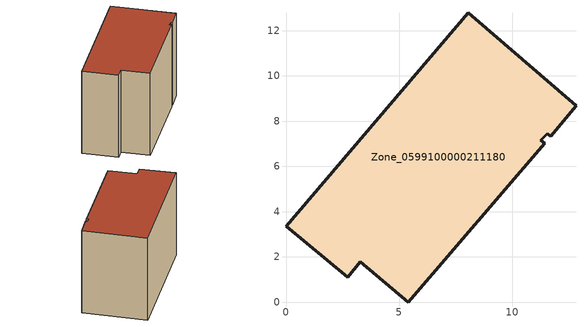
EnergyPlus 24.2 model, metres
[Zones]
Zone_0599100000211180
 floor ground (C_G): 11.7,7.34 11.55,7.44 11.25,7.15 11.43,7.02 5.41,0 3.28,1.78 2.72,1.1 0,3.36 8.06,12.79 12.82,8.69 z0
 wall outside (C_F): 8.06,12.79 0,3.36 2.72,1.1 3.28,1.78 5.41,0 11.43,7.02 11.25,7.15 11.55,7.44 11.7,7.34 12.82,8.69 8.06,12.79 z0:8.77
 roof outside (C_R): 11.55,7.44 11.7,7.34 12.82,8.69 8.06,12.79 0,3.36 2.72,1.1 3.28,1.78 5.41,0 11.43,7.02 11.25,7.15 z8.77
[BUILDING]
Pand.0599100000211180: North Axis=0; Terrain=City; Loads Convergence Tolerance Value=0.04; Temperature Convergence Tolerance Value=0.4; Solar Distribution=FullExterior; Maximum Number of Warmup Days=25; Minimum Number of Warmup Days=1
[Site:Location]
Rotterdam.The.Hague.AP_ZH_NLD Design_Conditions: Latitude=51.96; Longitude=4.45; Time Zone=1; Elevation=-4.5
[SITE:GROUNDTEMPERATURE:BUILDINGSURFACE]
18, 18, 18, 18, 18, 18, 18, 18, 18, 18, 18, 18
[MATERIAL] Thermal Absorptance=0.9; Solar Absorptance=0.7; Visible Absorptance=0.7
Name | Roughness | Thickness | Conductivity | Density | Specific Heat
G.TI.1946-1964 | MediumSmooth | 0.15 | 1 | 540 | 1210
F.TI.1946-1964 | Rough | 0.3 | 0.857143 | 1920 | 840
R.TI.1946-1964 | MediumRough | 0.2 | 0.277778 | 1500 | 1000
[CONSTRUCTION]
C_G: G.TI.1946-1964
C_F: F.TI.1946-1964
C_R: R.TI.1946-1964
[ZONE]
Zone_0599100000211180: Type=1; Multiplier=1; Ceiling Height=Autocalculate; Volume=Autocalculate; Floor Area=autocalculate; Part of Total Floor Area=Yes
[ZONEINFILTRATION:DESIGNFLOWRATE]
Infil_Zone_0599100000211180: Zone or ZoneList or Space or SpaceList=Zone_0599100000211180; Schedule=AlwaysOn; Design Flow Rate Calculation Method=Flow/Area; Flow Rate per Floor Area=0.003; Constant Term Coefficient=1; Temperature Term Coefficient=0; Velocity Term Coefficient=0; Velocity Squared Term Coefficient=0
[HVACTEMPLATE:ZONE:IDEALLOADSAIRSYSTEM]
Zone_0599100000211180: Maximum Heating Supply Air Temperature=50; Minimum Cooling Supply Air Temperature=13; Maximum Heating Supply Air Humidity Ratio=0.0156; Minimum Cooling Supply Air Humidity Ratio=0.0077; Heating Limit=NoLimit; Cooling Limit=NoLimit; Dehumidification Control Type=ConstantSensibleHeatRatio; Cooling Sensible Heat Ratio=0.7; Dehumidification Setpoint=60; Humidification Control Type=None; Humidification Setpoint=30; Outdoor Air Method=None; Outdoor Air Flow Rate per Person=0.00944; Outdoor Air Flow Rate per Zone Floor Area=0; Outdoor Air Flow Rate per Zone=0; Demand Controlled Ventilation Type=None; Outdoor Air Economizer Type=NoEconomizer; Heat Recovery Type=None; Sensible Heat Recovery Effectiveness=0.7; Latent Heat Recovery Effectiveness=0.65
[ZONECONTROL:THERMOSTAT]
ThermostatControl_Zone_0599100000211180: Zone or ZoneList=Zone_0599100000211180; Control Type Schedule=DualSetpointControlType; Control 1=Thermostat_Zone_0599100000211180; Temperature Difference Between Cutout And Setpoint=0
[THERMOSTATSETPOINT:DUALSETPOINT]
Thermostat_Zone_0599100000211180: Heating Setpoint Temperature Schedule=HeatingSetpoint_Zone_0599100000211180; Cooling Setpoint Temperature Schedule=CoolingSetpoint_Zone_0599100000211180
[SCHEDULE:COMPACT]
HeatingSetpoint_Zone_0599100000211180: Through: 12/31, For: AllDays, Until: 24:00, 21
CoolingSetpoint_Zone_0599100000211180: Through: 12/31, For: AllDays, Until: 24:00, 24
DualSetpointControlType: Through: 12/31, For: AllDays, Until: 24:00, 4
AlwaysOn: Through: 12/31, For: AllDays, Until: 24:00, 1
